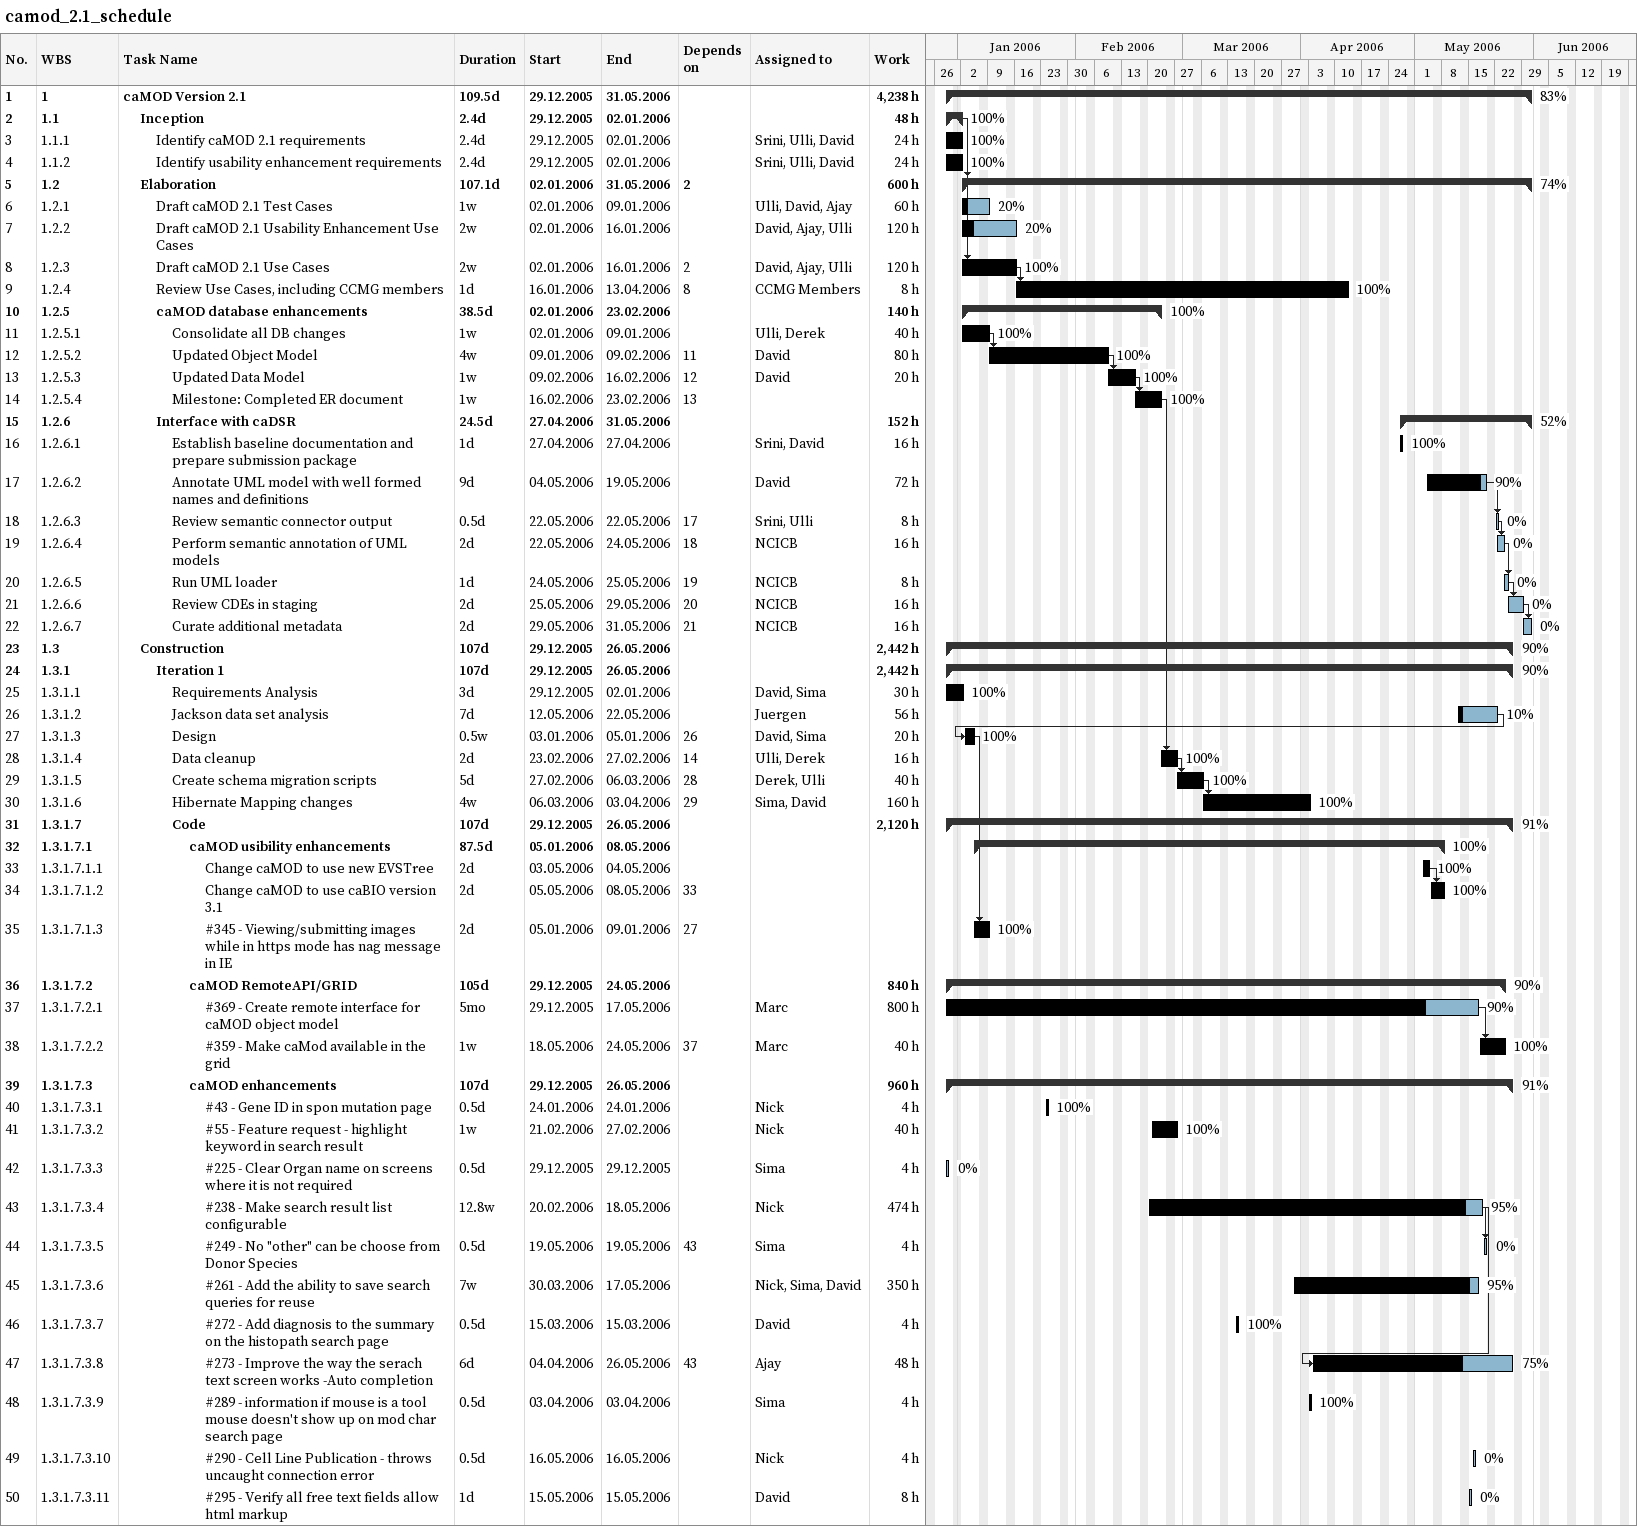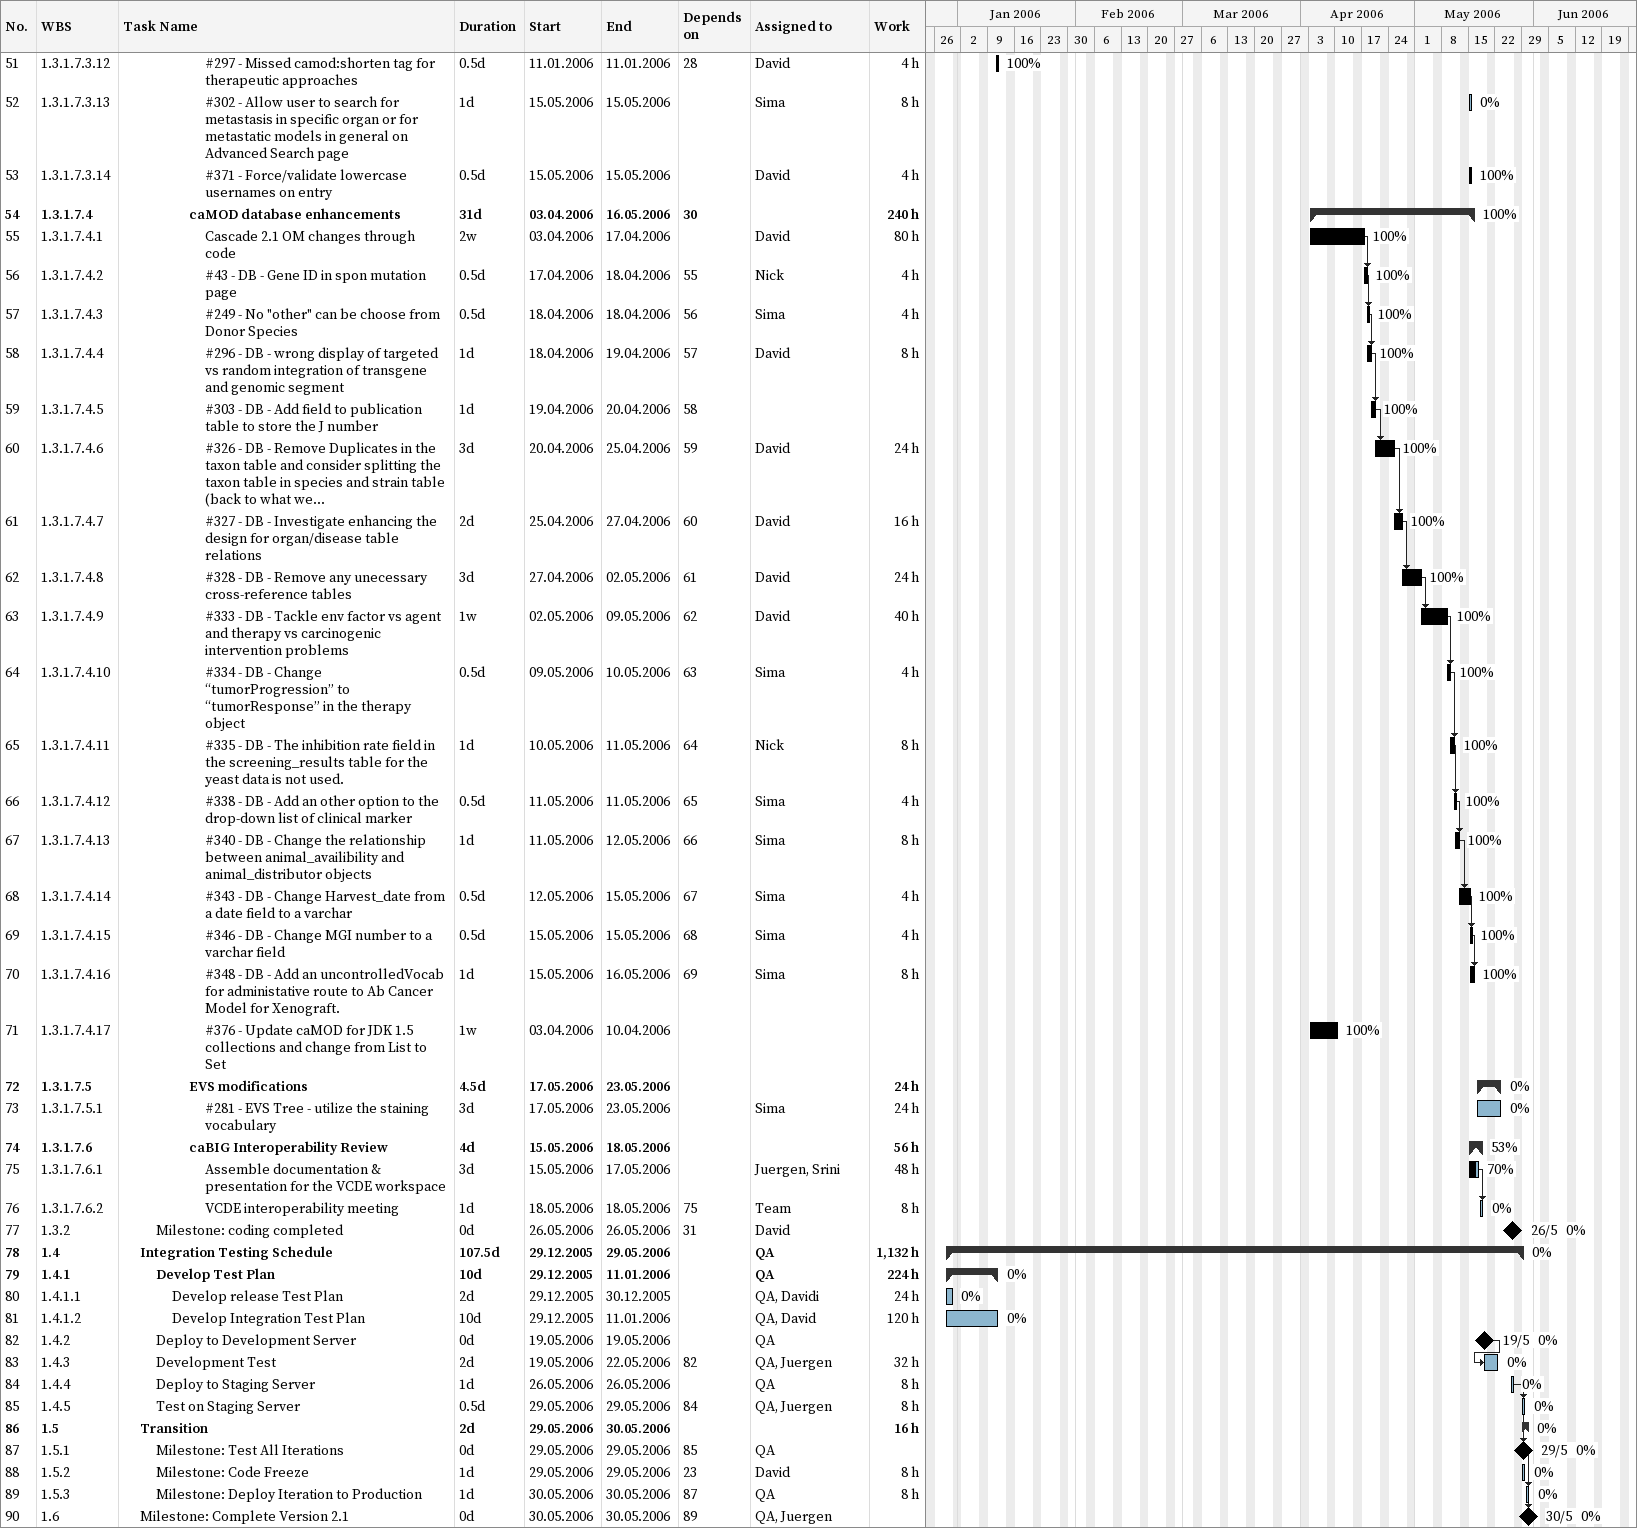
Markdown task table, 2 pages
camod_2.1_schedule

| ID | WBS | Task | Duration | Start | Finish | Predecessors | Resources | % complete | Work (h) |
|---|---|---|---|---|---|---|---|---|---|
| 1 | 1 | **caMOD Version 2.1** | 109.5d | 2005-12-29 | 2006-05-31 |  |  | 83 | 4238 |
| 2 | 1.1 | **Inception** | 2.4d | 2005-12-29 | 2006-01-02 |  |  | 100 | 48 |
| 3 | 1.1.1 | Identify caMOD 2.1 requirements | 2.4d | 2005-12-29 | 2006-01-02 |  | Srini, Ulli, David | 100 | 24 |
| 4 | 1.1.2 | Identify usability enhancement requirements | 2.4d | 2005-12-29 | 2006-01-02 |  | Srini, Ulli, David | 100 | 24 |
| 5 | 1.2 | **Elaboration** | 107.1d | 2006-01-02 | 2006-05-31 | 2 |  | 74 | 600 |
| 6 | 1.2.1 | Draft caMOD 2.1 Test Cases | 1w | 2006-01-02 | 2006-01-09 |  | Ulli, David, Ajay | 20 | 60 |
| 7 | 1.2.2 | Draft caMOD 2.1 Usability Enhancement Use Cases | 2w | 2006-01-02 | 2006-01-16 |  | David, Ajay, Ulli | 20 | 120 |
| 8 | 1.2.3 | Draft caMOD 2.1 Use Cases | 2w | 2006-01-02 | 2006-01-16 | 2 | David, Ajay, Ulli | 100 | 120 |
| 9 | 1.2.4 | Review Use Cases, including CCMG members | 1d | 2006-01-16 | 2006-04-13 | 8 | CCMG Members | 100 | 8 |
| 10 | 1.2.5 | **caMOD database enhancements** | 38.5d | 2006-01-02 | 2006-02-23 |  |  | 100 | 140 |
| 11 | 1.2.5.1 | Consolidate all DB changes | 1w | 2006-01-02 | 2006-01-09 |  | Ulli, Derek | 100 | 40 |
| 12 | 1.2.5.2 | Updated Object Model | 4w | 2006-01-09 | 2006-02-09 | 11 | David | 100 | 80 |
| 13 | 1.2.5.3 | Updated Data Model | 1w | 2006-02-09 | 2006-02-16 | 12 | David | 100 | 20 |
| 14 | 1.2.5.4 | Milestone: Completed ER document | 1w | 2006-02-16 | 2006-02-23 | 13 |  | 100 |  |
| 15 | 1.2.6 | **Interface with caDSR** | 24.5d | 2006-04-27 | 2006-05-31 |  |  | 52 | 152 |
| 16 | 1.2.6.1 | Establish baseline documentation and prepare submission package | 1d | 2006-04-27 | 2006-04-27 |  | Srini, David | 100 | 16 |
| 17 | 1.2.6.2 | Annotate UML model with well formed names and definitions | 9d | 2006-05-04 | 2006-05-19 |  | David | 90 | 72 |
| 18 | 1.2.6.3 | Review semantic connector output | 0.5d | 2006-05-22 | 2006-05-22 | 17 | Srini, Ulli | 0 | 8 |
| 19 | 1.2.6.4 | Perform semantic annotation of UML models | 2d | 2006-05-22 | 2006-05-24 | 18 | NCICB | 0 | 16 |
| 20 | 1.2.6.5 | Run UML loader | 1d | 2006-05-24 | 2006-05-25 | 19 | NCICB | 0 | 8 |
| 21 | 1.2.6.6 | Review CDEs in staging | 2d | 2006-05-25 | 2006-05-29 | 20 | NCICB | 0 | 16 |
| 22 | 1.2.6.7 | Curate additional metadata | 2d | 2006-05-29 | 2006-05-31 | 21 | NCICB | 0 | 16 |
| 23 | 1.3 | **Construction** | 107d | 2005-12-29 | 2006-05-26 |  |  | 90 | 2442 |
| 24 | 1.3.1 | **Iteration 1** | 107d | 2005-12-29 | 2006-05-26 |  |  | 90 | 2442 |
| 25 | 1.3.1.1 | Requirements Analysis | 3d | 2005-12-29 | 2006-01-02 |  | David, Sima | 100 | 30 |
| 26 | 1.3.1.2 | Jackson data set analysis | 7d | 2006-05-12 | 2006-05-22 |  | Juergen | 10 | 56 |
| 27 | 1.3.1.3 | Design | 0.5w | 2006-01-03 | 2006-01-05 | 26 | David, Sima | 100 | 20 |
| 28 | 1.3.1.4 | Data cleanup | 2d | 2006-02-23 | 2006-02-27 | 14 | Ulli, Derek | 100 | 16 |
| 29 | 1.3.1.5 | Create schema migration scripts | 5d | 2006-02-27 | 2006-03-06 | 28 | Derek, Ulli | 100 | 40 |
| 30 | 1.3.1.6 | Hibernate Mapping changes | 4w | 2006-03-06 | 2006-04-03 | 29 | Sima, David | 100 | 160 |
| 31 | 1.3.1.7 | **Code** | 107d | 2005-12-29 | 2006-05-26 |  |  | 91 | 2120 |
| 32 | 1.3.1.7.1 | **caMOD usibility enhancements** | 87.5d | 2006-01-05 | 2006-05-08 |  |  | 100 |  |
| 33 | 1.3.1.7.1.1 | Change caMOD to use new EVSTree | 2d | 2006-05-03 | 2006-05-04 |  |  | 100 |  |
| 34 | 1.3.1.7.1.2 | Change caMOD to use caBIO version 3.1 | 2d | 2006-05-05 | 2006-05-08 | 33 |  | 100 |  |
| 35 | 1.3.1.7.1.3 | #345 - Viewing/submitting images while in https mode has nag message in IE | 2d | 2006-01-05 | 2006-01-09 | 27 |  | 100 |  |
| 36 | 1.3.1.7.2 | **caMOD RemoteAPI/GRID** | 105d | 2005-12-29 | 2006-05-24 |  |  | 90 | 840 |
| 37 | 1.3.1.7.2.1 | #369 - Create remote interface for caMOD object model | 5mo | 2005-12-29 | 2006-05-17 |  | Marc | 90 | 800 |
| 38 | 1.3.1.7.2.2 | #359 - Make caMod available in the grid | 1w | 2006-05-18 | 2006-05-24 | 37 | Marc | 100 | 40 |
| 39 | 1.3.1.7.3 | **caMOD enhancements** | 107d | 2005-12-29 | 2006-05-26 |  |  | 91 | 960 |
| 40 | 1.3.1.7.3.1 | #43 - Gene ID in spon mutation page | 0.5d | 2006-01-24 | 2006-01-24 |  | Nick | 100 | 4 |
| 41 | 1.3.1.7.3.2 | #55 - Feature request - highlight keyword in search result | 1w | 2006-02-21 | 2006-02-27 |  | Nick | 100 | 40 |
| 42 | 1.3.1.7.3.3 | #225 - Clear Organ name on screens where it is not required | 0.5d | 2005-12-29 | 2005-12-29 |  | Sima | 0 | 4 |
| 43 | 1.3.1.7.3.4 | #238 - Make search result list configurable | 12.8w | 2006-02-20 | 2006-05-18 |  | Nick | 95 | 474 |
| 44 | 1.3.1.7.3.5 | #249 - No "other" can be choose from Donor Species | 0.5d | 2006-05-19 | 2006-05-19 | 43 | Sima | 0 | 4 |
| 45 | 1.3.1.7.3.6 | #261 - Add the ability to save search queries for reuse | 7w | 2006-03-30 | 2006-05-17 |  | Nick, Sima, David | 95 | 350 |
| 46 | 1.3.1.7.3.7 | #272 - Add diagnosis to the summary on the histopath search page | 0.5d | 2006-03-15 | 2006-03-15 |  | David | 100 | 4 |
| 47 | 1.3.1.7.3.8 | #273 - Improve the way the serach text screen works -Auto completion | 6d | 2006-04-04 | 2006-05-26 | 43 | Ajay | 75 | 48 |
| 48 | 1.3.1.7.3.9 | #289 - information if mouse is a tool mouse doesn't show up on mod char search page | 0.5d | 2006-04-03 | 2006-04-03 |  | Sima | 100 | 4 |
| 49 | 1.3.1.7.3.10 | #290 - Cell Line Publication - throws uncaught connection error | 0.5d | 2006-05-16 | 2006-05-16 |  | Nick | 0 | 4 |
| 50 | 1.3.1.7.3.11 | #295 - Verify all free text fields allow html markup | 1d | 2006-05-15 | 2006-05-15 |  | David | 0 | 8 |
| 51 | 1.3.1.7.3.12 | #297 - Missed camod:shorten tag for therapeutic approaches | 0.5d | 2006-01-11 | 2006-01-11 | 28 | David | 100 | 4 |
| 52 | 1.3.1.7.3.13 | #302 - Allow user to search for metastasis in specific organ or for metastatic models in general on Advanced Search page | 1d | 2006-05-15 | 2006-05-15 |  | Sima | 0 | 8 |
| 53 | 1.3.1.7.3.14 | #371 - Force/validate lowercase usernames on entry | 0.5d | 2006-05-15 | 2006-05-15 |  | David | 100 | 4 |
| 54 | 1.3.1.7.4 | **caMOD database enhancements** | 31d | 2006-04-03 | 2006-05-16 | 30 |  | 100 | 240 |
| 55 | 1.3.1.7.4.1 | Cascade 2.1 OM changes through code | 2w | 2006-04-03 | 2006-04-17 |  | David | 100 | 80 |
| 56 | 1.3.1.7.4.2 | #43 - DB - Gene ID in spon mutation page | 0.5d | 2006-04-17 | 2006-04-18 | 55 | Nick | 100 | 4 |
| 57 | 1.3.1.7.4.3 | #249 - No "other" can be choose from Donor Species | 0.5d | 2006-04-18 | 2006-04-18 | 56 | Sima | 100 | 4 |
| 58 | 1.3.1.7.4.4 | #296 - DB - wrong display of targeted vs random integration of transgene and genomic segment | 1d | 2006-04-18 | 2006-04-19 | 57 | David | 100 | 8 |
| 59 | 1.3.1.7.4.5 | #303 - DB - Add field to publication table to store the J number | 1d | 2006-04-19 | 2006-04-20 | 58 |  | 100 |  |
| 60 | 1.3.1.7.4.6 | #326 - DB - Remove Duplicates in the taxon table and consider splitting the taxon table in species and strain table (back to what we... | 3d | 2006-04-20 | 2006-04-25 | 59 | David | 100 | 24 |
| 61 | 1.3.1.7.4.7 | #327 - DB - Investigate enhancing the design for organ/disease table relations | 2d | 2006-04-25 | 2006-04-27 | 60 | David | 100 | 16 |
| 62 | 1.3.1.7.4.8 | #328 - DB - Remove any unecessary cross-reference tables | 3d | 2006-04-27 | 2006-05-02 | 61 | David | 100 | 24 |
| 63 | 1.3.1.7.4.9 | #333 - DB - Tackle env factor vs agent and therapy vs carcinogenic intervention problems | 1w | 2006-05-02 | 2006-05-09 | 62 | David | 100 | 40 |
| 64 | 1.3.1.7.4.10 | #334 - DB - Change “tumorProgression” to “tumorResponse” in the therapy object | 0.5d | 2006-05-09 | 2006-05-10 | 63 | Sima | 100 | 4 |
| 65 | 1.3.1.7.4.11 | #335 - DB - The inhibition rate field in the screening_results table for the yeast data is not used. | 1d | 2006-05-10 | 2006-05-11 | 64 | Nick | 100 | 8 |
| 66 | 1.3.1.7.4.12 | #338 - DB - Add an other option to the drop-down list of clinical marker | 0.5d | 2006-05-11 | 2006-05-11 | 65 | Sima | 100 | 4 |
| 67 | 1.3.1.7.4.13 | #340 - DB - Change the relationship between animal_availibility and animal_distributor objects | 1d | 2006-05-11 | 2006-05-12 | 66 | Sima | 100 | 8 |
| 68 | 1.3.1.7.4.14 | #343 - DB - Change Harvest_date from a date field to a varchar | 0.5d | 2006-05-12 | 2006-05-15 | 67 | Sima | 100 | 4 |
| 69 | 1.3.1.7.4.15 | #346 - DB - Change MGI number to a varchar field | 0.5d | 2006-05-15 | 2006-05-15 | 68 | Sima | 100 | 4 |
| 70 | 1.3.1.7.4.16 | #348 - DB - Add an uncontrolledVocab for administative route to Ab Cancer Model for Xenograft. | 1d | 2006-05-15 | 2006-05-16 | 69 | Sima | 100 | 8 |
| 71 | 1.3.1.7.4.17 | #376 - Update caMOD for JDK 1.5 collections and change from List to Set | 1w | 2006-04-03 | 2006-04-10 |  |  | 100 |  |
| 72 | 1.3.1.7.5 | **EVS modifications** | 4.5d | 2006-05-17 | 2006-05-23 |  |  | 0 | 24 |
| 73 | 1.3.1.7.5.1 | #281 - EVS Tree - utilize the staining vocabulary | 3d | 2006-05-17 | 2006-05-23 |  | Sima | 0 | 24 |
| 74 | 1.3.1.7.6 | **caBIG Interoperability Review** | 4d | 2006-05-15 | 2006-05-18 |  |  | 53 | 56 |
| 75 | 1.3.1.7.6.1 | Assemble documentation & presentation for the VCDE workspace | 3d | 2006-05-15 | 2006-05-17 |  | Juergen, Srini | 70 | 48 |
| 76 | 1.3.1.7.6.2 | VCDE interoperability meeting | 1d | 2006-05-18 | 2006-05-18 | 75 | Team | 0 | 8 |
| 77 | 1.3.2 | Milestone: coding completed | 0d | 2006-05-26 | 2006-05-26 | 31 | David | 0 |  |
| 78 | 1.4 | **Integration Testing Schedule** | 107.5d | 2005-12-29 | 2006-05-29 |  | QA | 0 | 1132 |
| 79 | 1.4.1 | **Develop Test Plan** | 10d | 2005-12-29 | 2006-01-11 |  | QA | 0 | 224 |
| 80 | 1.4.1.1 | Develop release Test Plan | 2d | 2005-12-29 | 2005-12-30 |  | QA, Davidi | 0 | 24 |
| 81 | 1.4.1.2 | Develop Integration Test Plan | 10d | 2005-12-29 | 2006-01-11 |  | QA, David | 0 | 120 |
| 82 | 1.4.2 | Deploy to Development Server | 0d | 2006-05-19 | 2006-05-19 |  | QA | 0 |  |
| 83 | 1.4.3 | Development Test | 2d | 2006-05-19 | 2006-05-22 | 82 | QA, Juergen | 0 | 32 |
| 84 | 1.4.4 | Deploy to Staging Server | 1d | 2006-05-26 | 2006-05-26 |  | QA | 0 | 8 |
| 85 | 1.4.5 | Test on Staging Server | 0.5d | 2006-05-29 | 2006-05-29 | 84 | QA, Juergen | 0 | 8 |
| 86 | 1.5 | **Transition** | 2d | 2006-05-29 | 2006-05-30 |  |  | 0 | 16 |
| 87 | 1.5.1 | Milestone: Test All Iterations | 0d | 2006-05-29 | 2006-05-29 | 85 | QA | 0 |  |
| 88 | 1.5.2 | Milestone: Code Freeze | 1d | 2006-05-29 | 2006-05-29 | 23 | David | 0 | 8 |
| 89 | 1.5.3 | Milestone: Deploy Iteration to Production | 1d | 2006-05-30 | 2006-05-30 | 87 | QA | 0 | 8 |
| 90 | 1.6 | Milestone: Complete Version 2.1 | 0d | 2006-05-30 | 2006-05-30 | 89 | QA, Juergen | 0 |  |
